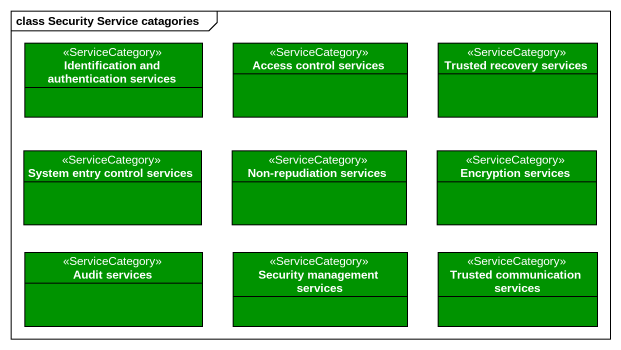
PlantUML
@startuml
mainframe class Security Service catagories
hide circle
hide empty members
class "Identification and authentication services" as Identification_and <<ServiceCategory>> #009300
class "Access control services" as Access_control_services <<ServiceCategory>> #009300
class "Trusted recovery services" as Trusted_recovery_services <<ServiceCategory>> #009300
class "System entry control services" as System_entry_control <<ServiceCategory>> #009300
class "Non-repudiation services" as Non_repudiation_services <<ServiceCategory>> #009300
class "Encryption services" as Encryption_services <<ServiceCategory>> #009300
class "Audit services" as Audit_services <<ServiceCategory>> #009300
class "Security management services" as Security_management_services <<ServiceCategory>> #009300
class "Trusted communication services" as Trusted_communication <<ServiceCategory>> #009300
@enduml
